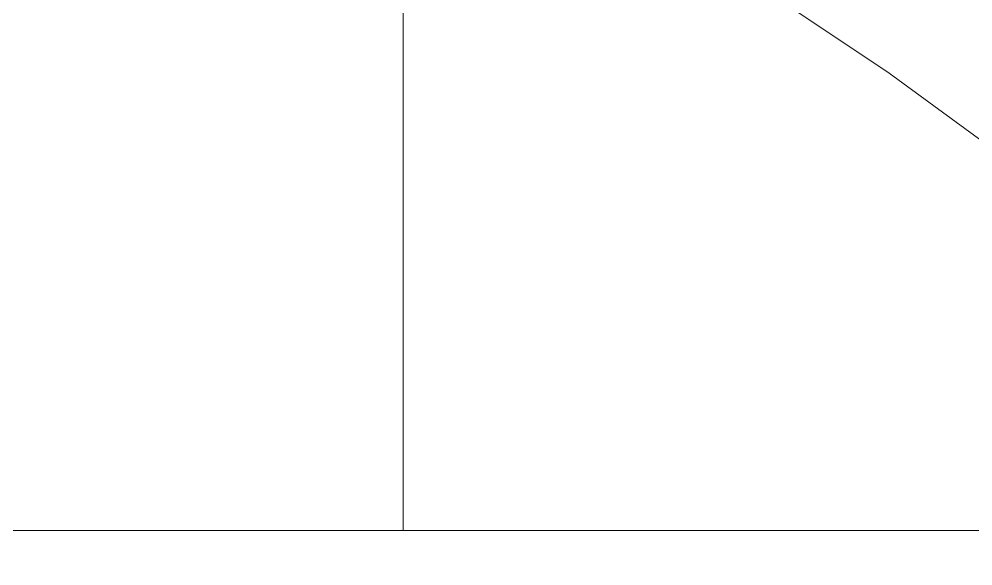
# Model space of a CAD drawing. Header units: millimetres. Extents: x -177800 to -26107, y -132450 to -18386.
# Drawn here: x -164771.035 to -164768.148, y -130127.481 to -130125.826 of the extents above; entities that cross this region are included whole.
import ezdxf

# ---------------------------------------------------------------- set-up
doc = ezdxf.new("R2010")
doc.units = ezdxf.units.MM
doc.layers.add('0-1', color=7, linetype='Continuous', lineweight=5)
doc.layers.add('A-_GENM----_M', color=6, linetype='Continuous', lineweight=9, true_color=0xff00ff)
doc.layers.add('A-_WIND----_E', color=6, linetype='Continuous', lineweight=9, true_color=0xff00ff)

# ---------------------------------------------------------------- blocks, each defined once
blk = doc.blocks.new('IDA - Toilet Partition - Corner - 950Lx700Width-V17-BLK 2 UPPER ROOF PLAN')
at = {"layer": 'A-_GENM----_M'}
blk.add_line((885, -1783.5), (869.75, -1783.5), dxfattribs=at)
at = {"layer": 'A-_GENM----_M', "flags": 128}
blk.add_lwpolyline([(885.1071, -1780.1507), (884.5852, -1780.757), (884.088, -1781.3836), (883.6162, -1782.0296), (883.1706, -1782.694), (882.7519, -1783.3756)], dxfattribs=at)
at = {"layer": 'A-_GENM----_M'}
blk.add_arc((900, -1793.5), 20.5, 138.77962, 148.95629, dxfattribs=at)
blk = doc.blocks.new('WallOpening - WallOpening - 447-7300109-BLK 2 UPPER ROOF PLAN')
at = {"layer": 'A-_WIND----_E'}
blk.add_line((-1712.5, 75), (1712.5, 75), dxfattribs=at)
blk = doc.blocks.new('1599_DB_A_BLK3_1STGD_R21_rvt-1-BLK 2 UPPER ROOF PLAN')
at = {"layer": 'A-_GENM----_M', "rotation": 269.9999999999992}
blk.add_blockref('IDA - Toilet Partition - Corner - 950Lx700Width-V17-BLK 2 UPPER ROOF PLAN', (-162986.3719, -129242.3735), dxfattribs=at)
at = {"layer": 'A-_WIND----_E'}
blk.add_blockref('WallOpening - WallOpening - 447-7300109-BLK 2 UPPER ROOF PLAN', (-164698.8719, -130202.3735), dxfattribs=at)

msp = doc.modelspace()

# ---------------------------------------------------------------- block references
at = {"layer": '0-1'}
msp.add_blockref('1599_DB_A_BLK3_1STGD_R21_rvt-1-BLK 2 UPPER ROOF PLAN', (0, 0), dxfattribs=at)

doc.saveas('drawing.dxf')
